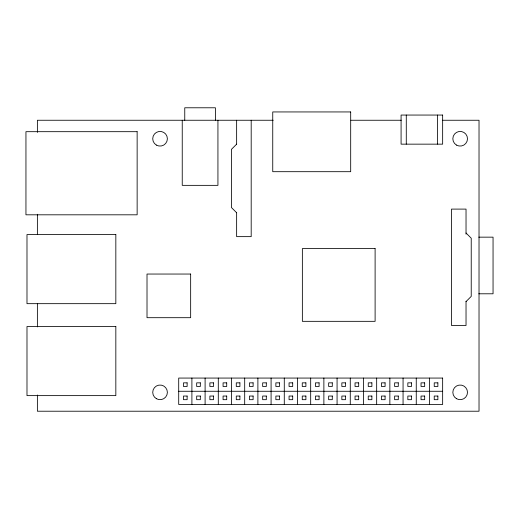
<?xml version="1.0" encoding="UTF-8"?>
<svg xmlns="http://www.w3.org/2000/svg" width="519" height="519" viewBox="0 0 519 519"><rect width="100%" height="100%" fill="white"/><g stroke="black" fill="none" stroke-linecap="round" stroke-linejoin="round"><path stroke-width="0.78" d="M236.638 144.152L231.442 149.349L231.442 207.542L236.638 212.738M466.03 301.584L471.226 296.388L471.226 238.195L466.03 232.999M273.195 120.252L37.381 120.252L37.381 132.41M350.987 120.252L401.226 120.252M442.558 120.252L479.024 120.252L479.024 411.217L37.381 411.217L37.381 395.004M478.797 237.157L493.05 237.157L493.05 293.793L478.797 293.793M178.705 391.268L442.649 391.268M466.03 234.153L466.03 209.099L451.485 209.099L451.485 325.484L466.03 325.484L466.03 301.241M437.452 115.056L437.452 144.152M429.453 378.066L429.453 404.463M416.257 378.066L416.257 404.463M406.28 115.056L406.28 144.152M403.062 378.066L403.062 404.463M389.86 378.066L389.86 404.463M376.664 378.066L376.664 404.463M363.469 378.066L363.469 404.463M350.273 378.066L350.273 404.463M337.071 378.066L337.071 404.463M323.875 378.066L323.875 404.463M310.68 378.066L310.68 404.463M297.484 378.066L297.484 404.463M284.282 378.066L284.282 404.463M271.087 378.066L271.087 404.463M257.891 378.066L257.891 404.463M251.19 120.252L251.19 236.638L236.638 236.638L236.638 212.394M244.689 378.066L244.689 404.463M236.638 120.252L236.638 144.503M231.493 378.066L231.493 404.463M218.298 378.066L218.298 404.463M217.935 120.252L217.935 185.354L182.24 185.354L182.24 120.252M215.411 120.252L215.411 107.783L184.758 107.783L184.758 120.252M205.102 378.066L205.102 404.463M191.9 378.066L191.9 404.463M37.381 214.269L37.381 234.53M37.381 303.42L37.381 326.925M350.688 111.942L272.747 111.942L272.747 171.692L350.688 171.692L350.688 111.942M442.649 115.056L401.083 115.056L401.083 144.152L442.649 144.152L442.649 115.056M137.139 131.683L25.95 131.683L25.95 214.814L137.139 214.814L137.139 131.683M115.834 234.562L26.988 234.562L26.988 303.667L115.834 303.667L115.834 234.562M375.107 248.588L302.363 248.588L302.363 321.332L375.107 321.332L375.107 248.588M190.655 274.045L147.013 274.045L147.013 317.693L190.655 317.693L190.655 274.045M115.834 326.522L26.988 326.522L26.988 395.627L115.834 395.627L115.834 326.522M442.649 378.066L178.705 378.066L178.705 404.463L442.649 404.463L442.649 378.066M187.125 382.847L183.486 382.847L183.486 386.486L187.125 386.486L187.125 382.847M200.321 382.847L196.682 382.847L196.682 386.486L200.321 386.486L200.321 382.847M213.517 382.847L209.884 382.847L209.884 386.486L213.517 386.486L213.517 382.847M226.712 382.847L223.079 382.847L223.079 386.486L226.712 386.486L226.712 382.847M239.914 382.847L236.275 382.847L236.275 386.486L239.914 386.486L239.914 382.847M253.11 382.847L249.47 382.847L249.47 386.486L253.11 386.486L253.11 382.847M266.305 382.847L262.672 382.847L262.672 386.486L266.305 386.486L266.305 382.847M279.501 382.847L275.868 382.847L275.868 386.486L279.501 386.486L279.501 382.847M292.703 382.847L289.064 382.847L289.064 386.486L292.703 386.486L292.703 382.847M305.899 382.847L302.259 382.847L302.259 386.486L305.899 386.486L305.899 382.847M319.094 382.847L315.461 382.847L315.461 386.486L319.094 386.486L319.094 382.847M332.29 382.847L328.657 382.847L328.657 386.486L332.29 386.486L332.29 382.847M345.492 382.847L341.852 382.847L341.852 386.486L345.492 386.486L345.492 382.847M358.687 382.847L355.048 382.847L355.048 386.486L358.687 386.486L358.687 382.847M371.883 382.847L368.25 382.847L368.25 386.486L371.883 386.486L371.883 382.847M385.085 382.847L381.446 382.847L381.446 386.486L385.085 386.486L385.085 382.847M398.281 382.847L394.641 382.847L394.641 386.486L398.281 386.486L398.281 382.847M411.476 382.847L407.837 382.847L407.837 386.486L411.476 386.486L411.476 382.847M424.672 382.847L421.039 382.847L421.039 386.486L424.672 386.486L424.672 382.847M437.874 382.847L434.234 382.847L434.234 386.486L437.874 386.486L437.874 382.847M187.125 396.042L183.486 396.042L183.486 399.682L187.125 399.682L187.125 396.042M200.321 396.042L196.682 396.042L196.682 399.682L200.321 399.682L200.321 396.042M213.517 396.042L209.884 396.042L209.884 399.682L213.517 399.682L213.517 396.042M226.712 396.042L223.079 396.042L223.079 399.682L226.712 399.682L226.712 396.042M239.914 396.042L236.275 396.042L236.275 399.682L239.914 399.682L239.914 396.042M253.11 396.042L249.47 396.042L249.47 399.682L253.11 399.682L253.11 396.042M266.305 396.042L262.672 396.042L262.672 399.682L266.305 399.682L266.305 396.042M279.501 396.042L275.868 396.042L275.868 399.682L279.501 399.682L279.501 396.042M292.703 396.042L289.064 396.042L289.064 399.682L292.703 399.682L292.703 396.042M305.899 396.042L302.259 396.042L302.259 399.682L305.899 399.682L305.899 396.042M319.094 396.042L315.461 396.042L315.461 399.682L319.094 399.682L319.094 396.042M332.29 396.042L328.657 396.042L328.657 399.682L332.29 399.682L332.29 396.042M345.492 396.042L341.852 396.042L341.852 399.682L345.492 399.682L345.492 396.042M358.687 396.042L355.048 396.042L355.048 399.682L358.687 399.682L358.687 396.042M371.883 396.042L368.25 396.042L368.25 399.682L371.883 399.682L371.883 396.042M385.085 396.042L381.446 396.042L381.446 399.682L385.085 399.682L385.085 396.042M398.281 396.042L394.641 396.042L394.641 399.682L398.281 399.682L398.281 396.042M411.476 396.042L407.837 396.042L407.837 399.682L411.476 399.682L411.476 396.042M424.672 396.042L421.039 396.042L421.039 399.682L424.672 399.682L424.672 396.042M437.874 396.042L434.234 396.042L434.234 399.682L437.874 399.682L437.874 396.042M456.499 145.093A7.324 7.324 0 0 0 467.489 138.748A7.324 7.324 0 0 0 456.499 132.403A7.324 7.324 0 0 0 456.499 145.093M456.499 398.702A7.324 7.324 0 0 0 467.489 392.358A7.324 7.324 0 0 0 456.499 386.013A7.324 7.324 0 0 0 456.499 398.702M156.388 145.093A7.324 7.324 0 0 0 167.378 138.748A7.324 7.324 0 0 0 156.388 132.403A7.324 7.324 0 0 0 156.388 145.093M156.388 398.702A7.324 7.324 0 0 0 167.378 392.358A7.324 7.324 0 0 0 156.388 386.013A7.324 7.324 0 0 0 156.388 398.702"/></g></svg>
